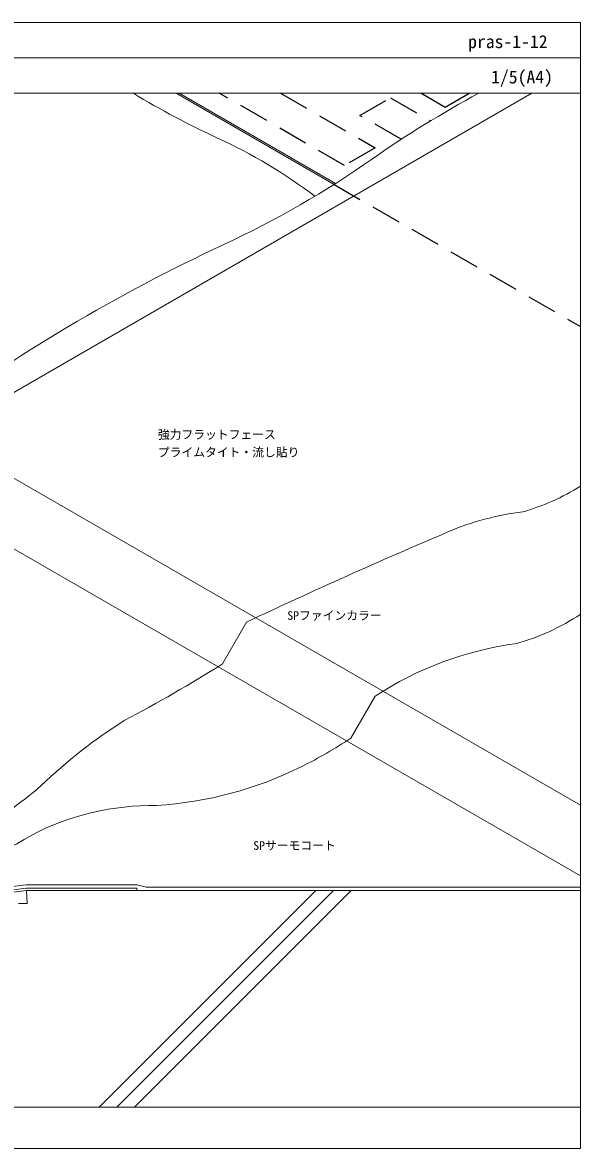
# Model space of a CAD drawing. Units: millimetres, scale not verified. Extents: x -690 to 690, y -477 to 478.
# Drawn here: x 217 to 690, y -477 to 478 of the extents above; entities that cross this region are included whole.
import ezdxf
from ezdxf.enums import TextEntityAlignment as Align

# ---------------------------------------------------------------- set-up
doc = ezdxf.new("R2010")
doc.units = ezdxf.units.MM
doc.header["$LTSCALE"] = 2
doc.linetypes.add('USER1', pattern=[19.05, 12.7, -6.35])
for name, color, linetype, lineweight in [('0-0_0', 7, 'Continuous', 18), ('0-1_HATCH', 9, 'Continuous', 18), ('0-2_KUTAI', 3, 'Continuous', 18), ('0-3_BOUSUI', 1, 'Continuous', 18), ('0-4_MOJI', 7, 'Continuous', 18), ('0-6_WAKU', 7, 'Continuous', 18), ('0-9_KANAMONO', 4, 'Continuous', 18)]:
    doc.layers.add(name, color=color, linetype=linetype, lineweight=lineweight)
doc.layers.add('0-7_bousui2', color=7, linetype='USER1')
doc.styles.add('ＭＳ ゴシック', font='')
doc.styles.get('ＭＳ ゴシック').set_extended_font_data('MS Gothic')

msp = doc.modelspace()

# ---------------------------------------------------------------- linework, layer by layer
at = {"layer": '0-0_0'}
msp.add_line((-689.967, 447.523), (690.033, 447.523), dxfattribs=at)
at = {"layer": '0-1_HATCH'}
for p, q in [((465.744, -258.765), (282.032, -442.477)), ((480.744, -258.765), (297.032, -442.477)), ((495.744, -258.765), (312.032, -442.477))]:
    msp.add_line(p, q, dxfattribs=at)
at = {"layer": '0-2_KUTAI'}
for p, q in [((220.487, -258.765), (690.033, -258.765)), ((85.765, -442.477), (690.033, -442.477))]:
    msp.add_line(p, q, dxfattribs=at)
at = {"layer": '0-3_BOUSUI'}
for p, q in [((481.158, 340.238), (347.295, 417.523)), ((482.396, 341.023), (349.893, 417.523)), ((0.033, 212.016), (690.033, -186.356)), ((0.033, 152.016), (690.033, -246.356)), ((386.474, -66.531), (406.964, -31.041)), ((495.469, -129.459), (515.959, -93.969)), ((313.986, -256.765), (313.986, -258.765))]:
    msp.add_line(p, q, dxfattribs=at)
for points in [[(41.627, -221.541), (120.697, 81.952), (147.198, 127.853), (648.921, 417.523)], [(105.174, -290.234), (157.838, -261.579), (220.175, -253.765), (314.381, -253.765), (321.845, -255.765), (690.033, -255.765)], [(105.174, -290.234), (157.838, -261.579), (220.175, -253.765), (314.381, -253.765), (321.845, -255.765), (690.033, -255.765)], [(105.174, -290.234), (158.67, -264.498), (220.362, -256.765), (313.986, -256.765)], [(105.157, -291.337), (159.225, -266.444), (220.487, -258.765), (313.986, -258.765)]]:
    msp.add_lwpolyline(points, dxfattribs=at)
for centre, radius, start, end in [((682.86, 1030.445), 716.869, 238.7594, 245.22585), ((1022.237, -362.403), 885.032, 118.20761, 125.0745), ((192.622, -31.785), 453.031, 53.04669, 65.22585), ((41.785, 1033.96), 821.167, 294.9255, 305.0745), ((1005.38, -1039.511), 1465.271, 114.9255, 126.63038), ((589.253, 244.447), 189.232, 285.95495, 302.17932), ((669.675, -170.995), 235.22, 96.93585, 113.06415), ((2514.574, -4503.812), 4944.462, 113.06415, 115.23023), ((583.003, 137.329), 193.923, 285.85258, 303.49886), ((673.485, -333.125), 286.374, 97.52616, 123.37171), ((-297.122, 1021.566), 1285.013, 297.86093, 302.13907), ((541.204, -490.558), 444.944, 122.3074, 133.85357), ((281.585, 192.865), 386.832, 296.43302, 303.56698), ((310.634, 134.431), 321.576, 273.56698, 296.43302), ((-124.851, 255.074), 555.382, 302.66518, 310.10743), ((327.708, -409.641), 223.138, 89.24697, 117.44097), ((-185.495, 479.841), 804.059, 292.29927, 300.68903)]:
    msp.add_arc(centre, radius, start, end, dxfattribs=at)
at = {"layer": '0-6_WAKU'}
for points in [[(690.033, 417.523), (-689.967, 417.523), (-689.967, 477.523), (690.033, 477.523)], [(-689.967, -477.477), (690.033, -477.477), (690.033, 477.523), (-689.967, 477.523)]]:
    msp.add_lwpolyline(points, close=True, dxfattribs=at)
at = {"layer": '0-7_bousui2'}
msp.add_line((481.158, 340.238), (690.033, 219.644), dxfattribs=at)
for points in [[(435.836, 417.523), (516.059, 371.207), (490.078, 356.207), (383.874, 417.523)], [(538.099, 378.482), (503.069, 398.707), (529.05, 413.707), (562.948, 394.136)], [(596.282, 417.523), (575.485, 405.516), (554.687, 417.523)]]:
    msp.add_lwpolyline(points, dxfattribs=at)
at = {"layer": '0-9_KANAMONO'}
msp.add_lwpolyline([(163.136, -265.647), (220.487, -258.765), (221.099, -269.787), (213.751, -269.787)], dxfattribs=at)

# ---------------------------------------------------------------- texts
at = {"layer": '0-4_MOJI', "style": 'ＭＳ ゴシック'}
for s, p in [('強力フラットフェース', (331.82, 122.151)), ('プライムタイト・流し貼り', (331.82, 107.151)), ('SPファインカラー', (441.541, -31.319)), ('SPサーモコート', (412.675, -226.406))]:
    msp.add_text(s, height=7.331, dxfattribs=at).set_placement(p, align=Align.BOTTOM_LEFT)
at = {"layer": '0-6_WAKU', "style": 'ＭＳ ゴシック'}
for s, p in [('pras-1-12', (594.817, 452.523)), ('1/5(A4)', (614.31, 422.523))]:
    msp.add_text(s, height=11, dxfattribs=at).set_placement(p, align=Align.BOTTOM_LEFT)

doc.saveas('drawing.dxf')
